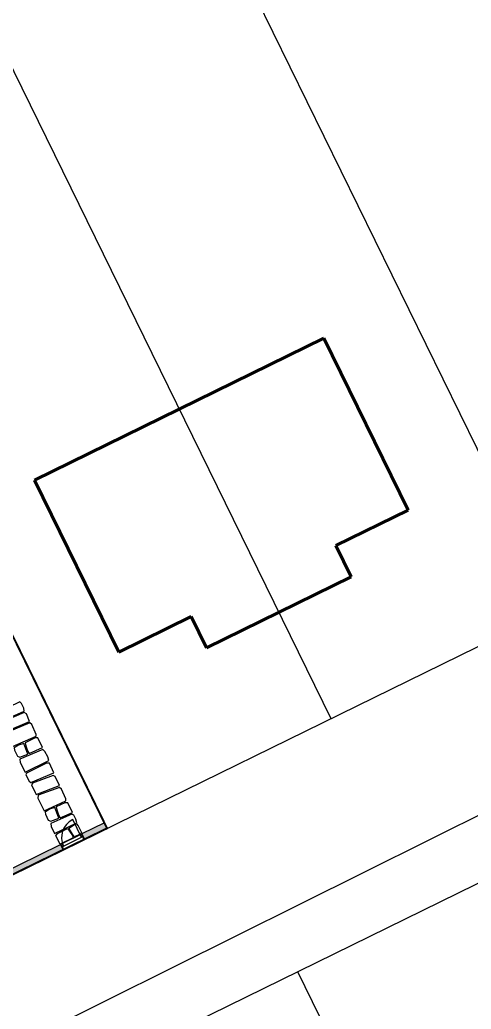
# Model space of a CAD drawing. Header units: millimetres. Extents: x 1754 to 2064, y 960 to 1845.
# Drawn here: x 1920.86 to 1943.43, y 1063.33 to 1112.8 of the extents above; entities that cross this region are included whole.
import ezdxf

# ---------------------------------------------------------------- set-up
doc = ezdxf.new("R2010")
doc.units = ezdxf.units.MM
for name, color, linetype in [('A_katastralni mapa', 7, 'Continuous'), ('pohled', 4, 'Continuous'), ('srafa fasada', 253, 'Continuous'), ('SRAFY', 3, 'Continuous'), ('SRAFY-TERÉN', 252, 'Continuous')]:
    doc.layers.add(name, color=color, linetype=linetype)
picture_1 = doc.add_image_def('image1.jpg', size_in_pixel=(880, 658))

msp = doc.modelspace()

# ---------------------------------------------------------------- hatches: boundary and pattern name
at = {"layer": 'srafa fasada', "linetype": 'Continuous', "lineweight": 0}
h = msp.add_hatch(color=253, dxfattribs=at)
h.dxf.hatch_style = 1
h.paths.add_polyline_path([(1922.891, 1071.564), (1917.009, 1068.681), (1917.139, 1068.416), (1923.021, 1071.299)])
h.paths.add_polyline_path([(1925.091, 1072.643), (1923.968, 1072.093), (1924.098, 1071.828), (1925.221, 1072.378)])

# ---------------------------------------------------------------- linework, layer by layer
at = {"layer": 'A_katastralni mapa'}
for p, q in [((1928.36, 1122.688), (1947.636, 1083.366)), ((1912.072, 1057.26), (2040.239, 1120.983)), ((1917.35, 1116.747), (1936.412, 1077.864)), ((1908.184, 1064.026), (2007.657, 1112.79)), ((1906.264, 1111.047), (1925.221, 1072.378)), ((1916.72, 1056.372), (1970.485, 1082.718)), ((1961.23, 1011.179), (1934.754, 1065.209))]:
    msp.add_line(p, q, dxfattribs=at)
at = {"layer": 'A_katastralni mapa', "color": 1, "lineweight": 60}
for p, q in [((1936.065, 1096.882), (1928.828, 1093.334)), ((1940.279, 1088.286), (1936.065, 1096.882)), ((1921.591, 1089.786), (1928.828, 1093.334)), ((1925.805, 1081.19), (1921.591, 1089.786)), ((1940.279, 1088.286), (1936.66, 1086.512)), ((1937.427, 1084.949), (1936.66, 1086.512)), ((1930.19, 1081.401), (1937.427, 1084.949)), ((1925.805, 1081.19), (1929.423, 1082.964)), ((1930.19, 1081.401), (1929.423, 1082.964))]:
    msp.add_line(p, q, dxfattribs=at)
at = {"layer": 'pohled', "const_width": 0.1}
msp.add_lwpolyline([(1906.264, 1111.047), (1898.803, 1108.181), (1877.62, 1098.406), (1881.665, 1096.061), (1886.929, 1093.215), (1897.252, 1083.051), (1908.184, 1064.026), (1925.221, 1072.378)], close=True, dxfattribs=at)
at = {"layer": 'SRAFY'}
for p, q in [((1923.943, 1071.916), (1923.503, 1072.814)), ((1925.091, 1072.643), (1923.968, 1072.093)), ((1925.221, 1072.378), (1925.091, 1072.643)), ((1923.968, 1072.093), (1924.098, 1071.828)), ((1917.009, 1068.681), (1922.891, 1071.564)), ((1923.021, 1071.299), (1922.891, 1071.564)), ((1924.033, 1071.96), (1922.956, 1071.432))]:
    msp.add_line(p, q, dxfattribs=at)
msp.add_arc((1923.943, 1071.916), 1, 116.115, 206.115, dxfattribs=at)
at = {"layer": 'SRAFY-TERÉN'}
for points in [[(1920.276, 1078.414), (1920.451, 1077.997), (1920.588, 1078.023), (1921.079, 1078.234), (1921.062, 1078.378), (1920.945, 1078.623), (1920.854, 1078.707), (1920.276, 1078.414)], [(1921.338, 1077.714), (1921.2, 1078.105), (1921.076, 1078.171), (1919.956, 1077.691), (1920.401, 1076.604), (1920.091, 1077.272), (1920.209, 1077.239), (1921.338, 1077.714)], [(1920.182, 1077.151), (1920.226, 1077.004), (1920.496, 1076.463), (1921.684, 1076.987), (1921.677, 1077.074), (1921.46, 1077.56), (1921.368, 1077.65), (1920.182, 1077.151)], [(1921.265, 1076.091), (1921.061, 1076.624), (1920.797, 1076.541), (1920.581, 1076.395), (1920.596, 1076.289), (1920.737, 1075.991), (1920.858, 1075.935), (1921.265, 1076.091)], [(1921.997, 1076.416), (1921.767, 1076.893), (1921.622, 1076.901), (1921.124, 1076.654), (1921.161, 1076.509), (1921.247, 1076.251), (1921.335, 1076.112), (1921.997, 1076.416)], [(1920.867, 1075.829), (1920.882, 1075.667), (1921.125, 1075.186), (1922.303, 1075.771), (1922.256, 1075.946), (1922.109, 1076.22), (1922.017, 1076.31), (1920.867, 1075.829)], [(1922.553, 1075.152), (1922.342, 1075.629), (1922.201, 1075.632), (1921.196, 1075.13), (1921.161, 1075.058), (1921.329, 1074.726), (1921.409, 1074.666), (1922.553, 1075.152)], [(1922.85, 1074.517), (1922.626, 1074.965), (1922.535, 1075.023), (1921.488, 1074.642), (1921.437, 1074.55), (1921.632, 1074.165), (1921.685, 1074.061), (1922.85, 1074.517)], [(1921.774, 1074.036), (1921.764, 1073.89), (1922.078, 1073.257), (1923.168, 1073.756), (1923.161, 1073.843), (1922.944, 1074.329), (1922.852, 1074.419), (1921.774, 1074.036)], [(1923.487, 1073.168), (1923.257, 1073.645), (1923.112, 1073.653), (1922.671, 1073.447), (1922.709, 1073.303), (1922.794, 1073.044), (1922.883, 1072.905), (1923.487, 1073.168)], [(1922.812, 1072.884), (1922.608, 1073.417), (1922.344, 1073.334), (1922.128, 1073.188), (1922.144, 1073.082), (1922.284, 1072.785), (1922.405, 1072.729), (1922.812, 1072.884)], [(1922.415, 1072.623), (1922.43, 1072.46), (1922.597, 1072.117), (1923.712, 1072.659), (1923.664, 1072.833), (1923.559, 1073.03), (1923.455, 1073.088), (1922.415, 1072.623)], [(1923.585, 1071.949), (1923.311, 1072.392), (1923.542, 1072.535), (1923.697, 1072.599), (1923.777, 1072.501), (1923.946, 1072.165), (1923.894, 1072.08), (1923.585, 1071.949)], [(1922.87, 1071.588), (1922.665, 1071.998), (1922.747, 1072.118), (1923.249, 1072.36), (1923.34, 1072.242), (1923.492, 1072.016), (1923.525, 1071.906), (1922.87, 1071.588)], [(1922.961, 1071.605), (1922.941, 1071.522), (1923.037, 1071.326), (1924.057, 1071.825), (1924.034, 1071.926), (1923.953, 1072.054), (1923.842, 1072.037), (1922.961, 1071.605)]]:
    msp.add_lwpolyline(points, dxfattribs=at)

# ---------------------------------------------------------------- pictures from other files: only their frames are drawn
at = {"layer": 'A_katastralni mapa'}
image = msp.add_image(picture_1, insert=(1753.89, 959.669), size_in_units=(310.444, 232.128), dxfattribs=at)
image.dxf.flags = 7

doc.saveas('drawing.dxf')
